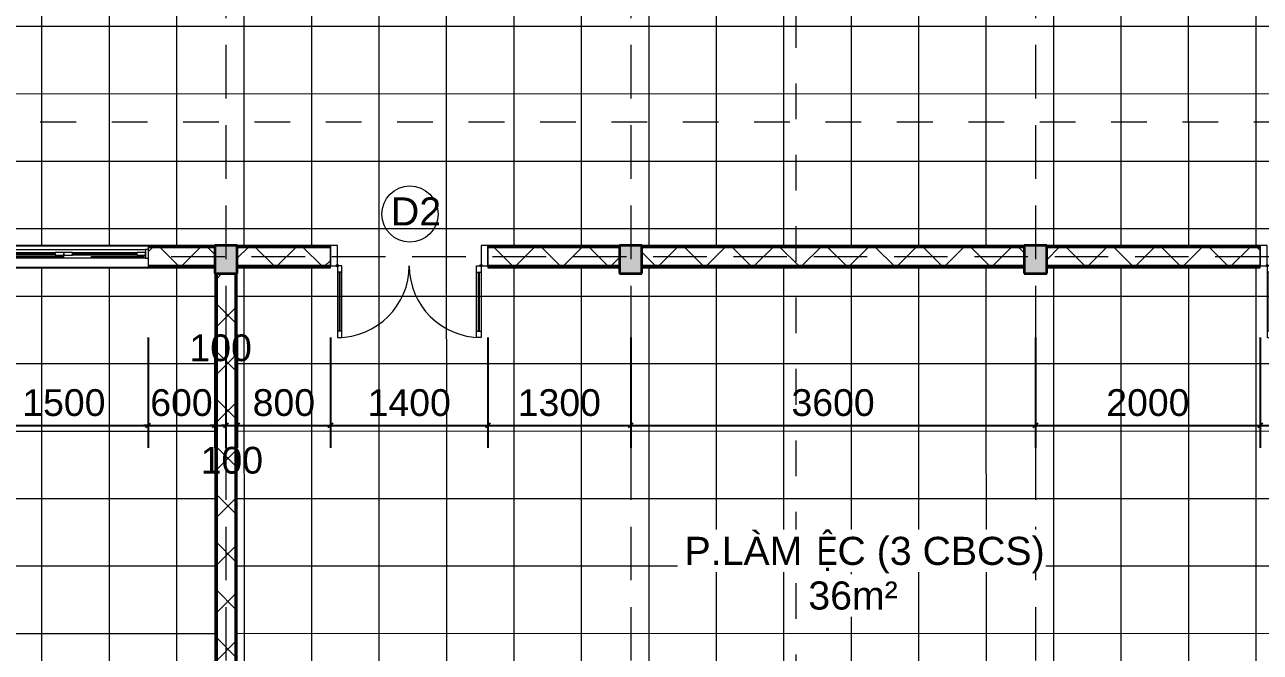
# Model space of a CAD drawing. Header units: millimetres. Extents: x -20510 to 108935, y -243239 to 20306.
# Drawn here: x 9860 to 20850, y -103118 to -97537 of the extents above; entities that cross this region are included whole.
import ezdxf

# ---------------------------------------------------------------- set-up
doc = ezdxf.new("R2010")
doc.units = ezdxf.units.MM
for name, pattern in [('Abgebrochen', [714.375, 476.25, -238.125]), ('Aligning Line', [635, 317.5, -317.5]), ('Hidden', [714.375, 476.25, -238.125])]:
    doc.linetypes.add(name, pattern=pattern)
for name, color, linetype, lineweight in [('A-ANNO-DIMS', 1, 'Continuous', 9), ('A-DOOR', 2, 'Continuous', 18), ('A-DOOR-IDEN', 3, 'Continuous', 9), ('A-FLOR-PATT', 8, 'Continuous', 9), ('A-GLAZ', 4, 'Continuous', 18), ('A-WALL', 7, 'Continuous', 25), ('A-WALL-PATT', 8, 'Continuous', 18), ('G-ANNO-SYMB', 6, 'Abgebrochen', 9), ('G-ANNO-TEXT', 2, 'Continuous', 9), ('S-COLS', 7, 'Continuous', 25), ('S-GRID', 1, 'Continuous', 9)]:
    doc.layers.add(name, color=color, linetype=linetype, lineweight=lineweight)
doc.styles.add('Arial_2', font='arial.ttf', dxfattribs={"height": 300})
doc.styles.add('Arial_3', font='arial.ttf', dxfattribs={"width": 0.8, "height": 250})
doc.styles.add('Arial_5', font='arial.ttf', dxfattribs={"height": 238.125})
doc.dimstyles.new('SecretInternalLinAngDimStyle5p4736185', dxfattribs={"dimscale": 304.8, "dimtxt": 242.94927, "dimasz": 0.130208, "dimexe": 0.656168, "dimexo": 0.0625, "dimgap": 0.260417, "dimtad": 1, "dimdec": 0, "dimrnd": 100, "dimzin": 0, "dimdsep": 46, "dimtxsty": 'Arial_5', "dimblk1": 'OBLIQUE', "dimblk2": 'OBLIQUE', "dimsah": 1, "dimcen": 0.09, "dimdle": 0.492126, "dimazin": 0, "dimtfac": 1, "dimtdec": 4, "dimtix": 1, "dimtmove": 0, "dimatfit": 3, "dimfxl": 2.624672, "dimfxlon": 1, "dimtvp": 1, "dimtolj": 1, "dimtzin": 0, "dimarcsym": 2})
doc.dimstyles.new('SecretInternalLinAngDimStyle5p4736185_1', dxfattribs={"dimscale": 304.8, "dimtxt": 242.94927, "dimasz": 0.130208, "dimexe": 0.656168, "dimexo": 0.0625, "dimgap": 0.260417, "dimtad": 1, "dimdec": 0, "dimrnd": 100, "dimzin": 0, "dimdsep": 46, "dimtxsty": 'Arial_5', "dimblk1": 'OBLIQUE', "dimblk2": 'OBLIQUE', "dimsah": 1, "dimcen": 0.09, "dimdle": 0.492126, "dimazin": 0, "dimtfac": 1, "dimtdec": 4, "dimtix": 1, "dimtmove": 2, "dimatfit": 3, "dimfxl": 2.624672, "dimfxlon": 1, "dimtvp": 1, "dimtolj": 1, "dimtzin": 0, "dimarcsym": 2})
pattern_1 = [(0, (0, -105000), (406.4, 101.6), [33.528, -271.272, 33.528, -271.272, -1625.6]), (0, (0, -105000), (406.4, 101.6), [-609.6, 33.528, -576.072, 33.528, -271.272, -711.2]), (0, (0, -105000), (406.4, 101.6), [-1524, 33.528, -169.672, 33.528, -474.472]), (120, (152.4, -104949.2), (-291.18818, 301.15272), [33.528, -271.272, 33.528, -271.272, -1625.6]), (120, (152.4, -104949.2), (-291.18818, 301.15272), [-609.6, 33.528, -576.072, 33.528, -271.272, -711.2]), (120, (152.4, -104949.2), (-291.18818, 301.15272), [-1524, 33.528, -169.672, 33.528, -474.472]), (240, (203.2, -104746), (-115.21182, -402.75272), [33.528, -271.272, 33.528, -271.272, -1625.6]), (240, (203.2, -104746), (-115.21182, -402.75272), [-609.6, 33.528, -576.072, 33.528, -271.272, -711.2]), (240, (203.2, -104746), (-115.21182, -402.75272), [-1524, 33.528, -169.672, 33.528, -474.472])]
pattern_2 = [(45, (0, -105000), (-212.132, 212.132), []), (135, (0, -105000), (-212.132, -212.132), [])]

# ---------------------------------------------------------------- blocks, each defined once
blk = doc.blocks.new('CỬA 2 CÁNH EROWINDOW_có ô chết_ - D2_1400x2200-2413861-04_MẶT BẰNG TẦNG 4')
at = {"layer": 'A-DOOR'}
for p, q in [((-639, 100), (-700, 100)), ((-700, 100), (-700, -80)), ((-639, -80), (-639, 100)), ((700, 100), (639, 100)), ((639, 100), (639, -80)), ((700, -80), (700, 100)), ((-700, -80), (-639, -80)), ((-599, -80), (-639, -80)), ((-639, -80), (-639, -719)), ((-599, -719), (-599, -80)), ((599, -719), (599, -80)), ((599, -80), (639, -80)), ((639, -80), (700, -80)), ((639, -80), (639, -719)), ((-599, -138), (-639, -138)), ((-624, -138), (-624, -661)), ((-614, -661), (-614, -138)), ((599, -138), (639, -138)), ((614, -138), (614, -661)), ((624, -661), (624, -138)), ((-599, -661), (-639, -661)), ((-639, -719), (-599, -719)), ((-599, -719), (-599, -661)), ((599, -661), (639, -661)), ((599, -719), (599, -661)), ((639, -719), (599, -719))]:
    blk.add_line(p, q, dxfattribs=at)
for centre in [(-639, -80), (639, -80)]:
    blk.add_circle(centre, 10, dxfattribs=at)
for centre, start, end in [((-639, -80), 270, 360), ((639, -80), 180, 270)]:
    blk.add_arc(centre, 639, start, end, dxfattribs=at)
blk = doc.blocks.new('CUA SO 2 CANH NHOM KINH O O THOANG - S1_1500x1800-2404851-04_MẶT BẰNG TẦNG 4')
at = {"layer": 'A-GLAZ'}
for p, q in [((-725, 63), (-750, 63)), ((-725, -13), (-725, 63)), ((-649, 37.5), (-725, 37.5)), ((-725, 37.5), (-725, 12.5)), ((-725, 12.5), (-649, 12.5)), ((-649, 12.5), (-649, 37.5)), ((-76, 27.5), (-649, 27.5)), ((-649, 27.5), (-649, 22.5)), ((-649, 22.5), (-76, 22.5)), ((0, 37.5), (-76, 37.5)), ((-76, 37.5), (-76, 12.5)), ((-76, 22.5), (-76, 27.5)), ((-76, 12.5), (0, 12.5)), ((0, 12.5), (0, 37.5)), ((76, 37.5), (0, 37.5)), ((0, 37.5), (0, 12.5)), ((0, 12.5), (76, 12.5)), ((76, 12.5), (76, 37.5)), ((649, 27.5), (76, 27.5)), ((76, 27.5), (76, 22.5)), ((76, 22.5), (649, 22.5)), ((725, 37.5), (649, 37.5)), ((649, 37.5), (649, 12.5)), ((649, 22.5), (649, 27.5)), ((649, 12.5), (725, 12.5)), ((750, 63), (725, 63)), ((725, 63), (725, -13)), ((725, 12.5), (725, 37.5)), ((-750, -13), (-725, -13)), ((725, -13), (750, -13))]:
    blk.add_line(p, q, dxfattribs=at)
at = {"layer": 'A-GLAZ', "lineweight": 9}
for p, q in [((-725, 63), (725, 63)), ((-649, 37.5), (-76, 37.5)), ((-76, 12.5), (-649, 12.5)), ((76, 37.5), (649, 37.5)), ((649, 12.5), (76, 12.5)), ((725, -13), (-725, -13))]:
    blk.add_line(p, q, dxfattribs=at)
blk = doc.blocks.new('M_Concrete-Rectangular-Column - COT200X250-2391840-04_MẶT BẰNG TẦNG 4')
at = {"layer": 'S-COLS', "lineweight": 35}
blk.add_hatch(color=256, dxfattribs=at).paths.add_polyline_path([(100, -125), (100, 125), (-100, 125), (-100, -125)])
for p, q in [((100, 125), (-100, 125)), ((-100, 125), (-100, -125)), ((100, -125), (100, 125)), ((-100, -125), (100, -125))]:
    blk.add_line(p, q, dxfattribs=at)
blk = doc.blocks.new('KÝ HIEU CUA ĐI - KÝ HIEU CUA ĐI-1233-04_MẶT BẰNG TẦNG 4')
at = {"layer": 'A-DOOR-IDEN'}
blk.add_circle((0.06, -0.21), 2.5, dxfattribs=at)
blk = doc.blocks.new('_Oblique')
at = {"color": 0, "linetype": 'ByBlock', "lineweight": -2}
blk.add_line((-0.5, -0.5), (0.5, 0.5), dxfattribs=at)
blk = doc.blocks.new('DIMBLOCK140-04_MẶT BẰNG TẦNG 4')
at = {"layer": 'A-ANNO-DIMS', "color": 0, "lineweight": -2, "transparency": 16777216}
for p, q in [((9458, -100319), (9458, -101300)), ((10958, -100319), (10958, -101300)), ((9308, -101100), (11108, -101100))]:
    blk.add_line(p, q, dxfattribs=at)
at = {"layer": 'Defpoints', "color": 0, "transparency": 16777216}
for p in [(9458, -100300), (10958, -100300), (10958, -101100)]:
    blk.add_point(p, dxfattribs=at)
at = {"layer": 'A-ANNO-DIMS', "color": 0, "lineweight": -2, "transparency": 16777216, "xscale": 39.6875, "yscale": 39.6875, "zscale": 39.6875, "rotation": 180}
blk.add_blockref('_Oblique', (9458, -101100), dxfattribs=at)
at = {"layer": 'A-ANNO-DIMS', "color": 0, "lineweight": -2, "transparency": 16777216, "xscale": 39.6875, "yscale": 39.6875, "zscale": 39.6875}
blk.add_blockref('_Oblique', (10958, -101100), dxfattribs=at)
at = {"layer": 'A-ANNO-DIMS', "color": 0, "transparency": 16777216, "insert": (10208, -100899), "char_height": 238.1, "width": 879.1, "attachment_point": 5, "style": 'Arial_5'}
blk.add_mtext('\\A1;1500', dxfattribs=at)
blk = doc.blocks.new('DIMBLOCK141-04_MẶT BẰNG TẦNG 4')
at = {"layer": 'A-ANNO-DIMS', "color": 0, "lineweight": -2, "transparency": 16777216}
for p, q in [((10958, -100319), (10958, -101300)), ((11550, -100319), (11550, -101300)), ((10958, -101100), (10918, -101100)), ((10958, -101100), (11550, -101100)), ((11550, -101100), (11590, -101100))]:
    blk.add_line(p, q, dxfattribs=at)
at = {"layer": 'Defpoints', "color": 0, "transparency": 16777216}
for p in [(10958, -100300), (11550, -100300), (11550, -101100)]:
    blk.add_point(p, dxfattribs=at)
at = {"layer": 'A-ANNO-DIMS', "color": 0, "lineweight": -2, "transparency": 16777216, "xscale": 39.6875, "yscale": 39.6875, "zscale": 39.6875}
blk.add_blockref('_Oblique', (10958, -101100), dxfattribs=at)
at = {"layer": 'A-ANNO-DIMS', "color": 0, "lineweight": -2, "transparency": 16777216, "xscale": 39.6875, "yscale": 39.6875, "zscale": 39.6875, "rotation": 180}
blk.add_blockref('_Oblique', (11550, -101100), dxfattribs=at)
at = {"layer": 'A-ANNO-DIMS', "color": 0, "transparency": 16777216, "insert": (11254, -100899), "char_height": 238.1, "width": 659.33, "attachment_point": 5, "style": 'Arial_5'}
blk.add_mtext('\\A1;600', dxfattribs=at)
blk = doc.blocks.new('DIMBLOCK142-04_MẶT BẰNG TẦNG 4')
at = {"layer": 'A-ANNO-DIMS', "color": 0, "lineweight": -2, "transparency": 16777216}
for p, q in [((11550, -100319), (11550, -101300)), ((11650, -100319), (11650, -101300)), ((11550, -101100), (11510, -101100)), ((11550, -101100), (11650, -101100)), ((11650, -101100), (11690, -101100))]:
    blk.add_line(p, q, dxfattribs=at)
at = {"layer": 'Defpoints', "color": 0, "transparency": 16777216}
for p in [(11550, -100300), (11650, -100300), (11650, -101100)]:
    blk.add_point(p, dxfattribs=at)
at = {"layer": 'A-ANNO-DIMS', "color": 0, "lineweight": -2, "transparency": 16777216, "xscale": 39.6875, "yscale": 39.6875, "zscale": 39.6875}
blk.add_blockref('_Oblique', (11550, -101100), dxfattribs=at)
at = {"layer": 'A-ANNO-DIMS', "color": 0, "lineweight": -2, "transparency": 16777216, "xscale": 39.6875, "yscale": 39.6875, "zscale": 39.6875, "rotation": 180}
blk.add_blockref('_Oblique', (11650, -101100), dxfattribs=at)
at = {"layer": 'A-ANNO-DIMS', "color": 0, "transparency": 16777216, "insert": (11325, -100291), "char_height": 238.1, "width": 659.33, "attachment_point": 1, "line_spacing_factor": 0.941778, "style": 'Arial_5'}
blk.add_mtext('\\A1;100', dxfattribs=at)
blk = doc.blocks.new('DIMBLOCK143-04_MẶT BẰNG TẦNG 4')
at = {"layer": 'A-ANNO-DIMS', "color": 0, "lineweight": -2, "transparency": 16777216}
for p, q in [((11650, -100319), (11650, -101300)), ((11750, -100319), (11750, -101300)), ((11650, -101100), (11610, -101100)), ((11650, -101100), (11750, -101100)), ((11750, -101100), (11790, -101100))]:
    blk.add_line(p, q, dxfattribs=at)
at = {"layer": 'Defpoints', "color": 0, "transparency": 16777216}
for p in [(11650, -100300), (11750, -100300), (11750, -101100)]:
    blk.add_point(p, dxfattribs=at)
at = {"layer": 'A-ANNO-DIMS', "color": 0, "lineweight": -2, "transparency": 16777216, "xscale": 39.6875, "yscale": 39.6875, "zscale": 39.6875}
blk.add_blockref('_Oblique', (11650, -101100), dxfattribs=at)
at = {"layer": 'A-ANNO-DIMS', "color": 0, "lineweight": -2, "transparency": 16777216, "xscale": 39.6875, "yscale": 39.6875, "zscale": 39.6875, "rotation": 180}
blk.add_blockref('_Oblique', (11750, -101100), dxfattribs=at)
at = {"layer": 'A-ANNO-DIMS', "color": 0, "transparency": 16777216, "insert": (11425, -101291), "char_height": 238.1, "width": 659.33, "attachment_point": 1, "line_spacing_factor": 0.941778, "style": 'Arial_5'}
blk.add_mtext('\\A1;100', dxfattribs=at)
blk = doc.blocks.new('DIMBLOCK144-04_MẶT BẰNG TẦNG 4')
at = {"layer": 'A-ANNO-DIMS', "color": 0, "lineweight": -2, "transparency": 16777216}
for p, q in [((11750, -100319), (11750, -101300)), ((12580, -100319), (12580, -101300)), ((11600, -101100), (12730, -101100))]:
    blk.add_line(p, q, dxfattribs=at)
at = {"layer": 'Defpoints', "color": 0, "transparency": 16777216}
for p in [(11750, -100300), (12580, -100300), (12580, -101100)]:
    blk.add_point(p, dxfattribs=at)
at = {"layer": 'A-ANNO-DIMS', "color": 0, "lineweight": -2, "transparency": 16777216, "xscale": 39.6875, "yscale": 39.6875, "zscale": 39.6875, "rotation": 180}
blk.add_blockref('_Oblique', (11750, -101100), dxfattribs=at)
at = {"layer": 'A-ANNO-DIMS', "color": 0, "lineweight": -2, "transparency": 16777216, "xscale": 39.6875, "yscale": 39.6875, "zscale": 39.6875}
blk.add_blockref('_Oblique', (12580, -101100), dxfattribs=at)
at = {"layer": 'A-ANNO-DIMS', "color": 0, "transparency": 16777216, "insert": (12165, -100899), "char_height": 238.1, "width": 659.33, "attachment_point": 5, "style": 'Arial_5'}
blk.add_mtext('\\A1;800', dxfattribs=at)
blk = doc.blocks.new('DIMBLOCK145-04_MẶT BẰNG TẦNG 4')
at = {"layer": 'A-ANNO-DIMS', "color": 0, "lineweight": -2, "transparency": 16777216}
for p, q in [((12580, -100319), (12580, -101300)), ((13980, -100319), (13980, -101300)), ((12430, -101100), (14130, -101100))]:
    blk.add_line(p, q, dxfattribs=at)
at = {"layer": 'Defpoints', "color": 0, "transparency": 16777216}
for p in [(12580, -100300), (13980, -100300), (13980, -101100)]:
    blk.add_point(p, dxfattribs=at)
at = {"layer": 'A-ANNO-DIMS', "color": 0, "lineweight": -2, "transparency": 16777216, "xscale": 39.6875, "yscale": 39.6875, "zscale": 39.6875, "rotation": 180}
blk.add_blockref('_Oblique', (12580, -101100), dxfattribs=at)
at = {"layer": 'A-ANNO-DIMS', "color": 0, "lineweight": -2, "transparency": 16777216, "xscale": 39.6875, "yscale": 39.6875, "zscale": 39.6875}
blk.add_blockref('_Oblique', (13980, -101100), dxfattribs=at)
at = {"layer": 'A-ANNO-DIMS', "color": 0, "transparency": 16777216, "insert": (13280, -100899), "char_height": 238.1, "width": 879.1, "attachment_point": 5, "style": 'Arial_5'}
blk.add_mtext('\\A1;1400', dxfattribs=at)
blk = doc.blocks.new('DIMBLOCK146-04_MẶT BẰNG TẦNG 4')
at = {"layer": 'A-ANNO-DIMS', "color": 0, "lineweight": -2, "transparency": 16777216}
for p, q in [((13980, -100319), (13980, -101300)), ((15250, -100319), (15250, -101300)), ((13830, -101100), (15400, -101100))]:
    blk.add_line(p, q, dxfattribs=at)
at = {"layer": 'Defpoints', "color": 0, "transparency": 16777216}
for p in [(13980, -100300), (15250, -100300), (15250, -101100)]:
    blk.add_point(p, dxfattribs=at)
at = {"layer": 'A-ANNO-DIMS', "color": 0, "lineweight": -2, "transparency": 16777216, "xscale": 39.6875, "yscale": 39.6875, "zscale": 39.6875, "rotation": 180}
blk.add_blockref('_Oblique', (13980, -101100), dxfattribs=at)
at = {"layer": 'A-ANNO-DIMS', "color": 0, "lineweight": -2, "transparency": 16777216, "xscale": 39.6875, "yscale": 39.6875, "zscale": 39.6875}
blk.add_blockref('_Oblique', (15250, -101100), dxfattribs=at)
at = {"layer": 'A-ANNO-DIMS', "color": 0, "transparency": 16777216, "insert": (14615, -100899), "char_height": 238.1, "width": 879.1, "attachment_point": 5, "style": 'Arial_5'}
blk.add_mtext('\\A1;1300', dxfattribs=at)
blk = doc.blocks.new('DIMBLOCK147-04_MẶT BẰNG TẦNG 4')
at = {"layer": 'A-ANNO-DIMS', "color": 0, "lineweight": -2, "transparency": 16777216}
for p, q in [((15250, -100319), (15250, -101300)), ((18850, -100319), (18850, -101300)), ((15100, -101100), (19000, -101100))]:
    blk.add_line(p, q, dxfattribs=at)
at = {"layer": 'Defpoints', "color": 0, "transparency": 16777216}
for p in [(15250, -100300), (18850, -100300), (18850, -101100)]:
    blk.add_point(p, dxfattribs=at)
at = {"layer": 'A-ANNO-DIMS', "color": 0, "lineweight": -2, "transparency": 16777216, "xscale": 39.6875, "yscale": 39.6875, "zscale": 39.6875, "rotation": 180}
blk.add_blockref('_Oblique', (15250, -101100), dxfattribs=at)
at = {"layer": 'A-ANNO-DIMS', "color": 0, "lineweight": -2, "transparency": 16777216, "xscale": 39.6875, "yscale": 39.6875, "zscale": 39.6875}
blk.add_blockref('_Oblique', (18850, -101100), dxfattribs=at)
at = {"layer": 'A-ANNO-DIMS', "color": 0, "transparency": 16777216, "insert": (17050, -100899), "char_height": 238.1, "width": 879.1, "attachment_point": 5, "style": 'Arial_5'}
blk.add_mtext('\\A1;3600', dxfattribs=at)
blk = doc.blocks.new('DIMBLOCK148-04_MẶT BẰNG TẦNG 4')
at = {"layer": 'A-ANNO-DIMS', "color": 0, "lineweight": -2, "transparency": 16777216}
for p, q in [((18850, -100319), (18850, -101300)), ((20850, -100319), (20850, -101300)), ((18700, -101100), (21000, -101100))]:
    blk.add_line(p, q, dxfattribs=at)
at = {"layer": 'Defpoints', "color": 0, "transparency": 16777216}
for p in [(18850, -100300), (20850, -100300), (20850, -101100)]:
    blk.add_point(p, dxfattribs=at)
at = {"layer": 'A-ANNO-DIMS', "color": 0, "lineweight": -2, "transparency": 16777216, "xscale": 39.6875, "yscale": 39.6875, "zscale": 39.6875, "rotation": 180}
blk.add_blockref('_Oblique', (18850, -101100), dxfattribs=at)
at = {"layer": 'A-ANNO-DIMS', "color": 0, "lineweight": -2, "transparency": 16777216, "xscale": 39.6875, "yscale": 39.6875, "zscale": 39.6875}
blk.add_blockref('_Oblique', (20850, -101100), dxfattribs=at)
at = {"layer": 'A-ANNO-DIMS', "color": 0, "transparency": 16777216, "insert": (19850, -100899), "char_height": 238.1, "width": 879.1, "attachment_point": 5, "style": 'Arial_5'}
blk.add_mtext('\\A1;2000', dxfattribs=at)
blk = doc.blocks.new('DIMBLOCK149-04_MẶT BẰNG TẦNG 4')
at = {"layer": 'A-ANNO-DIMS', "color": 0, "lineweight": -2, "transparency": 16777216}
for p, q in [((20850, -100319), (20850, -101300)), ((22250, -100319), (22250, -101300)), ((20700, -101100), (22400, -101100))]:
    blk.add_line(p, q, dxfattribs=at)
at = {"layer": 'Defpoints', "color": 0, "transparency": 16777216}
for p in [(20850, -100300), (22250, -100300), (22250, -101100)]:
    blk.add_point(p, dxfattribs=at)
at = {"layer": 'A-ANNO-DIMS', "color": 0, "lineweight": -2, "transparency": 16777216, "xscale": 39.6875, "yscale": 39.6875, "zscale": 39.6875, "rotation": 180}
blk.add_blockref('_Oblique', (20850, -101100), dxfattribs=at)
at = {"layer": 'A-ANNO-DIMS', "color": 0, "lineweight": -2, "transparency": 16777216, "xscale": 39.6875, "yscale": 39.6875, "zscale": 39.6875}
blk.add_blockref('_Oblique', (22250, -101100), dxfattribs=at)
at = {"layer": 'A-ANNO-DIMS', "color": 0, "transparency": 16777216, "insert": (21550, -100899), "char_height": 238.1, "width": 879.1, "attachment_point": 5, "style": 'Arial_5'}
blk.add_mtext('\\A1;1400', dxfattribs=at)

msp = doc.modelspace()

# ---------------------------------------------------------------- hatches: boundary and pattern name
at = {"layer": 'A-FLOR-PATT'}
h = msp.add_hatch(dxfattribs=at)
h.set_pattern_fill('FP_6', color=256, style=0, pattern_type=2)
h.set_pattern_definition([(0.0043, (16612.5, -97550.4), (-0.045, 600), []), (90.004, (16612.5, -97550.4), (-600, -0.042), [])])
h.paths.add_polyline_path([(450, -105100.9), (825, -105100.8), (825, -104951), (650, -104951), (650, -105100), (450, -105100), (450, -104900), (574, -104900), (574, -104750), (450, -104750), (450, -105100)])
h.paths.add_polyline_path([(1925, -105100.8), (2025, -105100.7), (2025, -105001), (1925, -105001)])
h.paths.add_polyline_path([(3125, -105100.7), (3225, -105100.7), (3225, -105001), (3125, -105001)])
h.paths.add_polyline_path([(4250, -105100.6), (11550, -105100), (11550, -99700), (8150, -99700), (8150, -99750), (7950, -99750), (7950, -99700), (7270, -99700), (7270, -99500), (12580, -99500), (12580, -99700), (11750, -99700), (11750, -104900), (22350, -104900), (22350, -99700), (22250, -99700), (22250, -99500), (23080, -99500), (23080, -99700), (22550, -99700), (22550, -104900), (25950, -104900), (25950, -99700), (24080, -99700), (24080, -99500), (31170, -99500), (31170, -99700), (29750, -99700), (29750, -99750), (29550, -99750), (29550, -99700), (26150, -99700), (26150, -105099), (32150, -105098.5), (32150, -105006), (32250, -105006), (32251.1, -105098.5), (33450, -105098.4), (33450, -105006), (33550, -105006), (33550, -104901), (37250, -104900), (37250, -104750), (37025, -104750), (37025, -104650), (37050, -104650), (37050, -101600), (37150, -101600), (37150, -102450), (37254.9, -102450), (37260.1, -99700), (37250, -99700), (37250, -99750), (37050, -99750), (37050, -99700), (33450, -99700), (33450, -99750), (33250, -99750), (33250, -99700), (32570, -99700), (32570, -99500), (37050, -99500), (37050, -97300), (33220, -97300), (33220, -97100), (33250, -97100), (33249.6, -94962.3), (33229.6, -94959.1), (33218.4, -94955.4), (33204.2, -94946.2), (33198.9, -94942), (33189.7, -94931.5), (33179.7, -94912.4), (33176.2, -94900.8), (33175.2, -94881.6), (33178.7, -94864.4), (33184.8, -94850.1), (33194.5, -94837.3), (33205.5, -94827), (33218.9, -94818.1), (33218.9, -93025.5), (33250, -93025.5), (33250, -90200), (29750, -90200), (29750, -93701.8), (29781.1, -93694.4), (30299.2, -93452.8), (30346.5, -93258.4), (30478.5, -93541.6), (30525.8, -93347.2), (31075, -93091.1), (31075, -93095.7), (31094.6, -93091.1), (31094.6, -93093.6), (31105.3, -93091.1), (31105.3, -94819.4), (31123.5, -94831.6), (31135.5, -94845.3), (31143.7, -94858.9), (31147.7, -94877.9), (31148.6, -94897.5), (31142.7, -94915.7), (31133.9, -94933), (31119.1, -94947.4), (31102.8, -94955.6), (31090, -94960.8), (31074.6, -94961.5), (31053.8, -94959), (31043.9, -94955.6), (31025.7, -94943.4), (31013.7, -94929.7), (31005.5, -94916.1), (31000.6, -94900), (29823, -94900), (29819.5, -94916.1), (29809.4, -94932.8), (29795.4, -94947.1), (29779.1, -94956.8), (29765.8, -94960.5), (29750, -94961.5), (29750, -97100), (32220, -97100), (32220, -97300), (29540, -97300), (29540, -97100), (29550, -97100), (29550, -91900), (23000, -91900), (23000, -92900), (22550, -92900), (22550, -97100), (25950, -97100), (25950, -97050), (26150, -97050), (26150, -97100), (28540, -97100), (28540, -97300), (22340, -97300), (22340, -97100), (22350, -97100), (22350, -92900), (19900, -92900), (19900, -91900), (15350, -91900), (15350, -97100), (18750, -97100), (18750, -97050), (18950, -97050), (18950, -97100), (21340, -97100), (21340, -97300), (15140, -97300), (15140, -97100), (15150, -97100), (15150, -91900), (8150, -91900), (8150, -97100), (11550, -97100), (11550, -97050), (11750, -97050), (11750, -97100), (14140, -97100), (14140, -97300), (6270, -97300), (6270, -97100), (7950, -97100), (7949.6, -94962.3), (7929.6, -94959.1), (7918.4, -94955.4), (7907.3, -94948.4), (7898.9, -94942), (7889.7, -94931.5), (7879.7, -94912.4), (7876.1, -94900), (7875.2, -94881.6), (7878.7, -94864.4), (7884.8, -94850.1), (7894.5, -94837.3), (7905.5, -94827), (7918.9, -94818.1), (7918.9, -93025.5), (7950, -93025.5), (7950, -90200), (4450, -90200), (4450, -97100), (5270, -97100), (5270, -97300), (450, -97300), (450, -97050), (650, -97050), (650, -97100), (4250, -97100), (4250, -91700.8), (4225, -91700.8), (4225, -91899), (675, -91899), (675, -92150), (650, -92150), (650, -94700), (450, -94700), (450, -96200), (-4025.9, -96200), (-4050, -100600), (450, -100600), (450, -102100), (650, -102100), (650, -104650), (675, -104650), (675, -104851), (925, -104851), (925, -104901), (4225, -104901), (4225, -104956), (4250, -104956), (4250, -105100)])
h.paths.add_polyline_path([(34550, -105098.3), (34650, -105098.3), (34650, -105001), (34550, -105001)])
h.paths.add_polyline_path([(35750, -105098.2), (35850, -105098.2), (35850, -105001), (35750, -105001)])
h.paths.add_polyline_path([(36950, -105098.2), (37050, -105098.1), (37050, -105000), (36950, -105000)])
h.paths.add_polyline_path([(37250.8, -104650), (37252.5, -103750), (37250, -103750), (37250, -104650)])
h.paths.add_polyline_path([(37252.7, -103650), (37252.9, -103550), (37150, -103550), (37150, -103650), (37250, -103650)])
h.paths.add_polyline_path([(450, -103650), (550, -103650), (550, -103550), (450, -103550), (450, -103625.1)])
h.paths.add_polyline_path([(37250, -103450), (37253.1, -103450), (37254.7, -102550), (37250, -102550), (37250, -102750.1)])
h.paths.add_polyline_path([(450, -103450), (450, -103450), (450, -102750.1)])
h.paths.add_polyline_path([(450, -102450), (550, -102450), (550, -102200), (450, -102200), (450, -102450)])
h.paths.add_polyline_path([(4450, -99750), (4250, -99750), (4250, -99700), (650, -99700), (650, -99750), (450, -99750), (450, -99500), (5870, -99500), (5870, -99700), (4450, -99700)])
h.paths.add_polyline_path([(18950, -99750), (18750, -99750), (18750, -99700), (15350, -99700), (15350, -99750), (15150, -99750), (15150, -99700), (13980, -99700), (13980, -99500), (20850, -99500), (20850, -99700), (18950, -99700)])
h.paths.add_polyline_path([(37250, -99500), (37260.4, -99500), (37264.5, -97300), (37250, -97300), (37250, -99249.9)])
h.paths.add_polyline_path([(37255.3, -97100), (37264.9, -97100), (37269.7, -94530), (37250, -94530), (37250, -97100)])
h.paths.add_polyline_path([(35110.6, -97100), (37050, -97100), (37050, -97097.4), (35000, -97097.4), (35000, -96548.3), (34650, -96548.3), (34650, -97100), (35000.7, -97100)])
h.paths.add_polyline_path([(34084, -97100), (34550, -97100), (34550, -96500), (34650, -96500), (34650, -95700), (34550, -95700), (34550, -95600), (34350, -95600), (34350, -95500), (37050, -95500), (37050, -95498.3), (33450, -95498.3), (33450.7, -95500), (33550, -95500), (33550, -95600), (33450, -95600), (33450, -97100)])
h.paths.add_polyline_path([(6625.4, -94962.3), (6603.7, -94958.8), (6589.2, -94952.6), (6578, -94945), (6567.3, -94934), (6558, -94919.4), (6553.1, -94905.6), (6550.7, -94887.5), (6552.7, -94870.1), (6559.3, -94854.2), (6569.7, -94838.2), (6580.4, -94828.6), (6594.7, -94819.2), (6594.7, -93025.5), (6656.1, -93025.5), (6656.9, -94819.6), (6672.8, -94830), (6683.5, -94841), (6692.8, -94855.6), (6697.7, -94869.4), (6700.1, -94887.5), (6698.1, -94904.9), (6691.5, -94920.8), (6681.1, -94936.8), (6674, -94943.8), (6655.8, -94955.8), (6641, -94960.5), (6634, -94961.3)])
h.paths.add_polyline_path([(31925.4, -94962.3), (31903.7, -94958.8), (31889.2, -94952.6), (31878, -94945), (31867.3, -94934), (31858, -94919.4), (31853.1, -94905.6), (31850.7, -94887.5), (31852.7, -94870.1), (31859.3, -94854.2), (31869.7, -94838.2), (31880.4, -94828.6), (31894.7, -94819.2), (31894.7, -93025.5), (31956.1, -93025.5), (31956.9, -94819.6), (31972.8, -94830), (31983.5, -94841), (31992.8, -94855.6), (31997.7, -94869.4), (32000.1, -94887.5), (31998.1, -94904.9), (31991.5, -94920.8), (31981.1, -94936.8), (31974, -94943.8), (31955.8, -94955.8), (31941, -94960.5)])
h.paths.add_polyline_path([(550, -94600), (550, -94350), (450, -94350), (450, -94600)])
h.paths.add_polyline_path([(37269.9, -94430), (37275, -91699.9), (37250, -91700), (37250, -94430), (37255.3, -94430)])
h.paths.add_polyline_path([(550, -93250), (550, -93150), (450, -93150), (450, -93250)])
h.paths.add_polyline_path([(450, -93050), (450, -93050), (450, -92249.6)])
h.paths.add_polyline_path([(575, -92050), (575, -91900), (450, -91900), (450, -91700), (650, -91700), (650, -91799), (825, -91799), (825, -91699.3), (450, -91700), (450, -92050)])
h.paths.add_polyline_path([(3125, -91799), (3225, -91799), (3225, -91700.3), (3125, -91700.3)])
h.paths.add_polyline_path([(2025, -91799), (2025, -91699.8), (1925, -91699.8), (1925, -91799)])
h.paths.add_polyline_path([(9374.5, -91700), (29550, -91699.1), (29550, -91699.1), (8150, -91698.3), (8150, -91700), (8838, -91700)])
h.paths.add_polyline_path([(4250, -91699.9), (4250, -90000), (4250, -90000), (4250, -91699.9)])
at = {"layer": 'A-WALL-PATT', "lineweight": 9}
h = msp.add_hatch(dxfattribs=at)
h.set_pattern_fill('FP_2', color=256, style=0, pattern_type=2)
h.set_pattern_definition(pattern_1)
h.paths.add_polyline_path([(37450, -99515), (37450, -99500), (37250, -99500), (37250, -99515)])
h.paths.add_polyline_path([(650, -99515), (4250, -99515), (4250, -99500), (650, -99500)])
h.paths.add_polyline_path([(4450, -99515), (5870, -99515), (5870, -99500), (4450, -99500), (4450, -99510.9)])
h.paths.add_polyline_path([(15150, -99515), (15150, -99500), (13980, -99500), (13980, -99515)])
h.paths.add_polyline_path([(37050, -99515), (37050, -99500), (33450, -99500), (33450, -99515), (36063.8, -99515)])
h.paths.add_polyline_path([(18950, -99515), (20850, -99515), (20850, -99500), (18950, -99500), (18950, -99510.9)])
h.paths.add_polyline_path([(32570, -99515), (33250, -99515), (33250, -99500), (32570, -99500)])
h.paths.add_polyline_path([(17000, -99515), (18750, -99515), (18750, -99500), (15350, -99500), (15350, -99515)])
h.paths.add_polyline_path([(8150, -99515), (9458, -99515), (9458, -99500), (8150, -99500), (8150, -99506)])
h.paths.add_polyline_path([(29550, -99515), (29550, -99500), (29058, -99500), (29058, -99515)])
h.paths.add_polyline_path([(31170, -99515), (31170, -99500), (29750, -99500), (29750, -99515)])
h.paths.add_polyline_path([(7270, -99515), (7950, -99515), (7950, -99500), (7270, -99500)])
h.paths.add_polyline_path([(11550, -99515), (11550, -99500), (10958, -99500), (10958, -99515), (11280.9, -99515)])
h.paths.add_polyline_path([(24080, -99515), (25950, -99515), (25950, -99500), (24080, -99500)])
h.paths.add_polyline_path([(27558, -99515), (27558, -99500), (26150, -99500), (26150, -99515)])
h.paths.add_polyline_path([(22350, -99515), (22350, -99500), (22250, -99500), (22250, -99515)])
h.paths.add_polyline_path([(12580, -99515), (12580, -99500), (11750, -99500), (11750, -99515)])
h.paths.add_polyline_path([(22550, -99515), (23080, -99515), (23080, -99500), (22550, -99500), (22550, -99509.6)])
h = msp.add_hatch(dxfattribs=at)
h.set_pattern_fill('FP_3', color=256, style=0, pattern_type=2)
h.set_pattern_definition(pattern_2)
h.paths.add_polyline_path([(24625.5, -99685), (25950, -99685), (25950, -99515), (24080, -99515), (24080, -99685)])
h.paths.add_polyline_path([(13980, -99685), (15150, -99685), (15150, -99515), (13980, -99515), (13980, -99600)])
h.paths.add_polyline_path([(650, -99685), (4250, -99685), (4250, -99515), (650, -99515), (650, -99600.1)])
h.paths.add_polyline_path([(37450, -99685), (37450, -99515), (37250, -99515), (37250, -99685)])
h.paths.add_polyline_path([(18950, -99685), (20850, -99685), (20850, -99515), (18950, -99515), (18950, -99623.5)])
h.paths.add_polyline_path([(17000, -99685), (18750, -99685), (18750, -99515), (15350, -99515), (15350, -99685)])
h.paths.add_polyline_path([(4450, -99685), (5870, -99685), (5870, -99515), (4450, -99515), (4450, -99661.9)])
h.paths.add_polyline_path([(37050, -99685), (37050, -99515), (33450, -99515), (33450, -99685), (36063.8, -99685)])
h.paths.add_polyline_path([(11550, -99685), (11550, -99515), (10958, -99515), (10958, -99685), (11280.9, -99685)])
h.paths.add_polyline_path([(8150, -99685), (9458, -99685), (9458, -99515), (8150, -99515), (8150, -99634.2)])
h.paths.add_polyline_path([(7270, -99685), (7950, -99685), (7950, -99515), (7270, -99515), (7270, -99600)])
h.paths.add_polyline_path([(12580, -99685), (12580, -99515), (11750, -99515), (11750, -99685)])
h.paths.add_polyline_path([(32570, -99685), (33250, -99685), (33250, -99515), (32570, -99515), (32570, -99600)])
h.paths.add_polyline_path([(23080, -99685), (23080, -99515), (22550, -99515), (22550, -99685)])
h.paths.add_polyline_path([(29058, -99685), (29550, -99685), (29550, -99515), (29058, -99515), (29058, -99600)])
h.paths.add_polyline_path([(22250, -99685), (22350, -99685), (22350, -99515), (22250, -99515), (22250, -99600)])
h.paths.add_polyline_path([(29750, -99685), (31170, -99685), (31170, -99515), (29750, -99515), (29750, -99657.1)])
h.paths.add_polyline_path([(27558, -99685), (27558, -99515), (26150, -99515), (26150, -99685)])
h = msp.add_hatch(dxfattribs=at)
h.set_pattern_fill('FP_2', color=256, style=0, pattern_type=2)
h.set_pattern_definition(pattern_1)
h.paths.add_polyline_path([(650, -99700), (4250, -99700), (4250, -99685), (650, -99685)])
h.paths.add_polyline_path([(4450, -99700), (5870, -99700), (5870, -99685), (4450, -99685), (4450, -99695.9)])
h.paths.add_polyline_path([(24080, -99700), (25950, -99700), (25950, -99685), (24080, -99685)])
h.paths.add_polyline_path([(18750, -99700), (18750, -99685), (15350, -99685), (15350, -99700), (17000, -99700)])
h.paths.add_polyline_path([(37450, -99700), (37450, -99685), (37250, -99685), (37250, -99700)])
h.paths.add_polyline_path([(22550, -99700), (23080, -99700), (23080, -99685), (22550, -99685)])
h.paths.add_polyline_path([(37050, -99700), (37050, -99685), (33450, -99685), (33450, -99700), (36063.8, -99700)])
h.paths.add_polyline_path([(33250, -99700), (33250, -99685), (32570, -99685), (32570, -99700)])
h.paths.add_polyline_path([(8150, -99700), (9458, -99700), (9458, -99685), (8150, -99685), (8150, -99691)])
h.paths.add_polyline_path([(7270, -99700), (7950, -99700), (7950, -99685), (7270, -99685)])
h.paths.add_polyline_path([(10958, -99700), (11550, -99700), (11550, -99685), (10958, -99685)])
h.paths.add_polyline_path([(11750, -99700), (12580, -99700), (12580, -99685), (11750, -99685)])
h.paths.add_polyline_path([(31170, -99700), (31170, -99685), (29750, -99685), (29750, -99700)])
h.paths.add_polyline_path([(29550, -99700), (29550, -99685), (29058, -99685), (29058, -99700)])
h.paths.add_polyline_path([(27558, -99700), (27558, -99685), (26150, -99685), (26150, -99700)])
h.paths.add_polyline_path([(13980, -99700), (15150, -99700), (15150, -99685), (13980, -99685)])
h.paths.add_polyline_path([(22250, -99700), (22350, -99700), (22350, -99685), (22250, -99685)])
h.paths.add_polyline_path([(18950, -99700), (20850, -99700), (20850, -99685), (18950, -99685), (18950, -99695.9)])
h = msp.add_hatch(dxfattribs=at)
h.set_pattern_fill('FP_2', color=256, style=0, pattern_type=2)
h.set_pattern_definition(pattern_1)
h.paths.add_polyline_path([(11565, -104900), (11565, -99750), (11550, -99750), (11550, -104900)])
h = msp.add_hatch(dxfattribs=at)
h.set_pattern_fill('FP_3', color=256, style=0, pattern_type=2)
h.set_pattern_definition(pattern_2)
h.paths.add_polyline_path([(11565, -104900), (11735, -104900), (11735, -99750), (11565, -99750), (11565, -104500.2)])
h = msp.add_hatch(dxfattribs=at)
h.set_pattern_fill('FP_2', color=256, style=0, pattern_type=2)
h.set_pattern_definition(pattern_1)
h.paths.add_polyline_path([(11735, -104900), (11750, -104900), (11750, -99750), (11735, -99750), (11735, -104500.2)])

# ---------------------------------------------------------------- linework, layer by layer
at = {"layer": 'A-WALL'}
for p, q in [((9458, -99500), (10958, -99500)), ((10958, -99700), (9458, -99700))]:
    msp.add_line(p, q, dxfattribs=at)
at = {"layer": 'A-WALL', "lineweight": 18}
for p, q in [((11550, -99500), (10958, -99500)), ((10958, -99500), (10958, -99700)), ((12580, -99500), (11750, -99500)), ((12580, -99700), (12580, -99500)), ((15150, -99500), (13980, -99500)), ((13980, -99500), (13980, -99700)), ((18750, -99500), (15350, -99500)), ((20850, -99500), (18950, -99500)), ((20850, -99700), (20850, -99500)), ((10958, -99700), (11550, -99700)), ((11550, -99750), (11550, -104900)), ((11750, -99700), (12580, -99700)), ((11750, -104900), (11750, -99750)), ((13980, -99700), (15150, -99700)), ((15350, -99700), (18750, -99700)), ((18950, -99700), (20850, -99700))]:
    msp.add_line(p, q, dxfattribs=at)
at = {"layer": 'A-WALL', "lineweight": 35}
for p, q in [((11550, -99515), (10958, -99515)), ((12580, -99515), (11750, -99515)), ((15150, -99515), (13980, -99515)), ((18750, -99515), (15350, -99515)), ((20850, -99515), (18950, -99515)), ((11550, -99685), (10958, -99685)), ((11565, -99750), (11565, -104900)), ((11735, -99750), (11735, -104900)), ((12580, -99685), (11750, -99685)), ((15150, -99685), (13980, -99685)), ((18750, -99685), (15350, -99685)), ((20850, -99685), (18950, -99685))]:
    msp.add_line(p, q, dxfattribs=at)
at = {"layer": 'G-ANNO-SYMB', "linetype": 'Aligning Line'}
for p, q in [((16721.6, -106631.2), (16721.6, -88998.4)), ((-7146.6, -98400), (41465.8, -98400))]:
    msp.add_line(p, q, dxfattribs=at)
at = {"layer": 'S-GRID', "linetype": 'Hidden'}
for p, q in [((11650, -87000), (11650, -108000)), ((15250, -87000), (15250, -108000)), ((18850, -87000), (18850, -108000)), ((39500, -99600), (-3000, -99600))]:
    msp.add_line(p, q, dxfattribs=at)

# ---------------------------------------------------------------- block references
at = {"layer": 'A-DOOR'}
for p in [(13280, -99600), (21550, -99600)]:
    msp.add_blockref('CỬA 2 CÁNH EROWINDOW_có ô chết_ - D2_1400x2200-2413861-04_MẶT BẰNG TẦNG 4', p, dxfattribs=at)
at = {"layer": 'A-DOOR-IDEN', "xscale": 99.99999999999991, "yscale": 99.99999999999991, "zscale": 99.99999999999991}
msp.add_blockref('KÝ HIEU CUA ĐI - KÝ HIEU CUA ĐI-1233-04_MẶT BẰNG TẦNG 4', (13280, -99200), dxfattribs=at)
at = {"layer": 'A-GLAZ', "lineweight": 9}
msp.add_blockref('CUA SO 2 CANH NHOM KINH O O THOANG - S1_1500x1800-2404851-04_MẶT BẰNG TẦNG 4', (10208, -99600), dxfattribs=at)
at = {"layer": 'S-COLS', "lineweight": 35}
for p in [(11650, -99625), (15250, -99625), (18850, -99625)]:
    msp.add_blockref('M_Concrete-Rectangular-Column - COT200X250-2391840-04_MẶT BẰNG TẦNG 4', p, dxfattribs=at)

# ---------------------------------------------------------------- texts
at = {"layer": 'A-DOOR-IDEN', "insert": (13116.9, -99072.1), "char_height": 250, "width": 429.704, "attachment_point": 1, "style": 'Arial_2'}
msp.add_mtext('D2', dxfattribs=at)

# ---------------------------------------------------------------- dimensions: what is measured, and where the dimension line sits
at = {"layer": 'A-ANNO-DIMS'}
for base, p1, p2, override, picture, middle in [((10958, -101100), (9458, -100300), (10958, -100300), {"dimpost": '<>', "dimfxl": 1500}, 'DIMBLOCK140-04_MẶT BẰNG TẦNG 4', (10208, -100899)), ((11550, -101100), (10958, -100300), (11550, -100300), {"dimpost": '<>', "dimfxl": 591.995195}, 'DIMBLOCK141-04_MẶT BẰNG TẦNG 4', (11254, -100899)), ((12580, -101100), (11750, -100300), (12580, -100300), {"dimpost": '<>', "dimfxl": 830}, 'DIMBLOCK144-04_MẶT BẰNG TẦNG 4', (12165, -100899)), ((13980, -101100), (12580, -100300), (13980, -100300), {"dimpost": '<>', "dimfxl": 1400}, 'DIMBLOCK145-04_MẶT BẰNG TẦNG 4', (13280, -100899)), ((15250, -101100), (13980, -100300), (15250, -100300), {"dimpost": '<>', "dimfxl": 1270}, 'DIMBLOCK146-04_MẶT BẰNG TẦNG 4', (14615, -100899)), ((18850, -101100), (15250, -100300), (18850, -100300), {"dimpost": '<>', "dimfxl": 3600}, 'DIMBLOCK147-04_MẶT BẰNG TẦNG 4', (17050, -100899)), ((20850, -101100), (18850, -100300), (20850, -100300), {"dimpost": '<>', "dimfxl": 2000}, 'DIMBLOCK148-04_MẶT BẰNG TẦNG 4', (19850, -100899)), ((22250, -101100), (20850, -100300), (22250, -100300), {"dimpost": '<>', "dimfxl": 1400}, 'DIMBLOCK149-04_MẶT BẰNG TẦNG 4', (21550, -100899))]:
    dim = msp.add_linear_dim(base=base, p1=p1, p2=p2, dimstyle='SecretInternalLinAngDimStyle5p4736185', override=override, dxfattribs=at)
    dim.commit()
    dim.dimension.update_dxf_attribs({"geometry": picture, "text_midpoint": middle})
for base, p1, p2, picture, middle in [((11650, -101100), (11550, -100300), (11650, -100300), 'DIMBLOCK142-04_MẶT BẰNG TẦNG 4', (11654.9, -100449.6)), ((11750, -101100), (11650, -100300), (11750, -100300), 'DIMBLOCK143-04_MẶT BẰNG TẦNG 4', (11754.9, -101449.6))]:
    dim = msp.add_linear_dim(base=base, p1=p1, p2=p2, dimstyle='SecretInternalLinAngDimStyle5p4736185_1', override={"dimpost": '<>', "dimfxl": 100}, dxfattribs=at)
    dim.commit()
    dim.dimension.update_dxf_attribs({"geometry": picture, "text_midpoint": middle, "dimtype": 160})

# ---------------------------------------------------------------- next in the draw order: texts
at = {"layer": 'G-ANNO-TEXT', "color": 7, "insert": (15728.9, -102091.4), "char_height": 250, "width": 1423.797, "attachment_point": 1, "style": 'Arial_2', "bg_fill": 3, "box_fill_scale": 1.25, "bg_fill_color": 9, "bg_fill_true_color": 13158600, "bg_fill_transparency": 0}
msp.add_mtext('P.LÀM VI', dxfattribs=at)

# ---------------------------------------------------------------- next in the draw order: texts
at = {"layer": 'G-ANNO-TEXT', "color": 7, "insert": (16903.6, -102091.4), "char_height": 250, "width": 224.472, "attachment_point": 1, "style": 'Arial_3', "bg_fill": 3, "box_fill_scale": 1.25, "bg_fill_color": 9, "bg_fill_true_color": 13158600, "bg_fill_transparency": 0}
msp.add_mtext('\\fArial|b0|i0|c254|p34|;\\W.8;Ệ', dxfattribs=at)

# ---------------------------------------------------------------- next in the draw order: texts
at = {"layer": 'G-ANNO-TEXT', "color": 7, "insert": (17088.9, -102091.4), "char_height": 250, "width": 1789.367, "attachment_point": 1, "style": 'Arial_2', "bg_fill": 3, "box_fill_scale": 1.25, "bg_fill_color": 9, "bg_fill_true_color": 13158600, "bg_fill_transparency": 0}
msp.add_mtext('C (3 CBCS)', dxfattribs=at)

# ---------------------------------------------------------------- next in the draw order: texts
at = {"layer": 'G-ANNO-TEXT', "color": 7, "insert": (16829.6, -102488.3), "char_height": 250, "width": 776.034, "attachment_point": 1, "style": 'Arial_2', "bg_fill": 3, "box_fill_scale": 1.25, "bg_fill_color": 9, "bg_fill_true_color": 13158600, "bg_fill_transparency": 0}
msp.add_mtext('36m²', dxfattribs=at)

doc.saveas('drawing.dxf')
